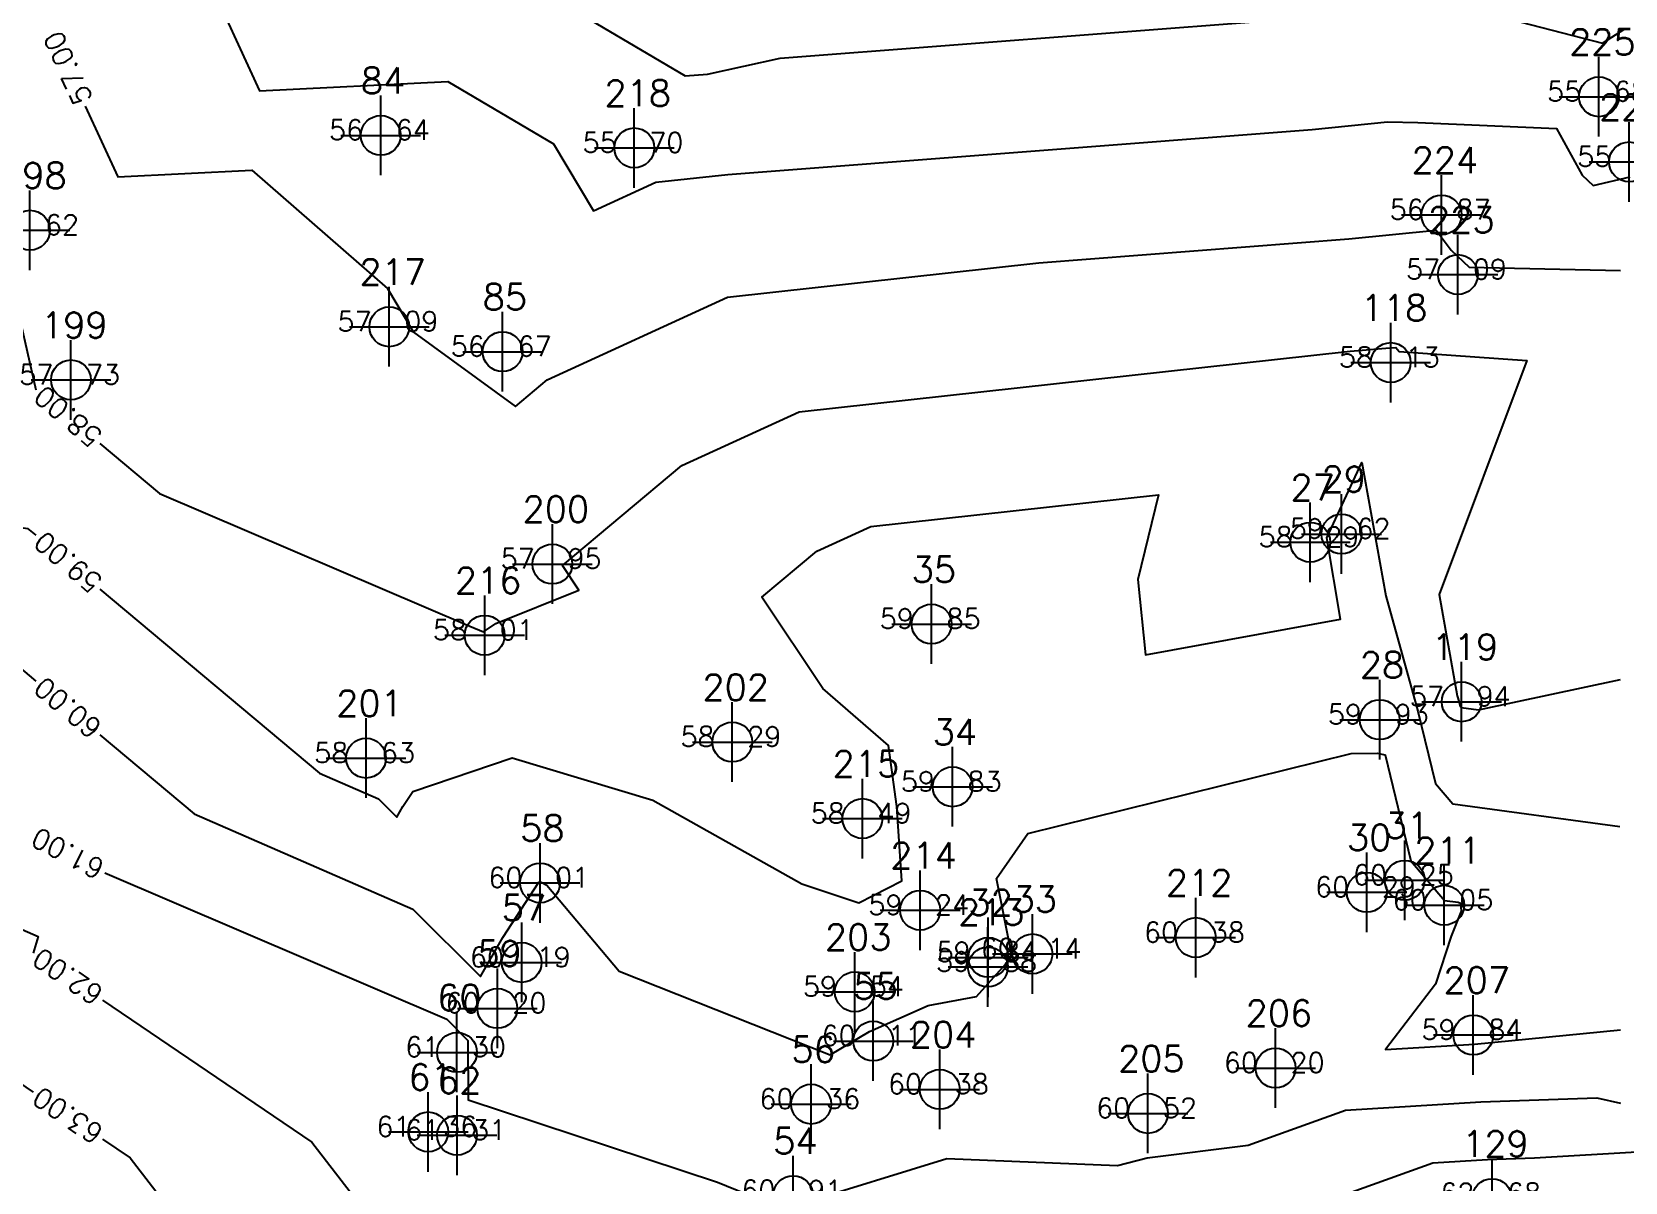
# Model space of a CAD drawing. Header units: millimetres. Extents: x 1412621 to 1412799, y 4931530 to 4931669.
# Drawn here: x 1412663.1 to 1412703.09, y 4931563.83 to 4931592.71 of the extents above; entities that cross this region are included whole.
import ezdxf
from ezdxf.enums import TextEntityAlignment as Align

# ---------------------------------------------------------------- set-up
doc = ezdxf.new("R2010")
doc.units = ezdxf.units.MM
doc.header["$PDMODE"] = 34
doc.header["$PDSIZE"] = 1
for name, color, linetype in [('CIVIL', 50, 'Continuous'), ('CIVIL-DRAW', 80, 'Continuous'), ('CIVIL-NONAME', 130, 'Continuous'), ('CIVIL-TEXT', 240, 'Continuous'), ('CIVIL-Z', 50, 'Continuous'), ('Tcontours0', 7, 'Continuous'), ('Tcontours1', 7, 'Continuous')]:
    doc.layers.add(name, color=color, linetype=linetype)
doc.styles.add('CIVILCADMAIN', font='TXT.SHX')
doc.styles.get("Standard").update_dxf_attribs({"font": 'arial.ttf'})

# ---------------------------------------------------------------- blocks, each defined once
blk = doc.blocks.new('CIVIL-ZZ')
at = {"layer": 'CIVIL-DRAW'}
blk.add_point((0, 0), dxfattribs=at)
at = {"layer": 'CIVIL-NONAME'}
blk.add_attdef('NAME', text='', height=1.8, dxfattribs=at).set_placement((0, 2.1), align=Align.CENTER)
at = {"layer": 'CIVIL-TEXT', "flags": 8}
blk.add_attdef('TEXT', text='', height=2, dxfattribs=at).set_placement((0.2, -3.3), align=Align.CENTER)
at = {"layer": 'CIVIL-Z'}
blk.add_attdef('Z1', text='', height=1.6, dxfattribs=at).set_placement((-0.75, -0.225), align=Align.RIGHT)
blk.add_attdef('Z2', (0.75, -0.225), '', height=1.6, dxfattribs=at)

msp = doc.modelspace()

# ---------------------------------------------------------------- linework, layer by layer
at = {"layer": 'Tcontours0'}
for points in [[(1412693.083, 4931625.826), (1412693.105, 4931625.688), (1412692.213, 4931623.888), (1412670.17, 4931598.157), (1412672.366, 4931593.378), (1412676.173, 4931593.569), (1412679.499, 4931591.604), (1412680.059, 4931591.646), (1412681.879, 4931592.047), (1412694.306, 4931593.002), (1412695.574, 4931593.129), (1412697.2, 4931593.093), (1412700.486, 4931592.952), (1412702.524, 4931592.418), (1412703.084, 4931592.779)], [(1412661.549, 4931608.266), (1412661.58, 4931608.069), (1412660.309, 4931605.504), (1412649.734, 4931593.161), (1412652.102, 4931588.008), (1412652.432, 4931587.729), (1412656.832, 4931586.069), (1412657.735, 4931585.35), (1412660.234, 4931579.107), (1412660.785, 4931577.509), (1412662.137, 4931577.297), (1412663.195, 4931576.41)], [(1412664.805, 4931575.062), (1412667.176, 4931573.076), (1412672.658, 4931570.684), (1412674.363, 4931568.992), (1412674.918, 4931569.969), (1412675.825, 4931571.364), (1412675.85, 4931571.372), (1412675.885, 4931571.362), (1412676.025, 4931571.283), (1412677.838, 4931569.129), (1412683.141, 4931567.026), (1412684.128, 4931567.61), (1412685.594, 4931568.261), (1412686.806, 4931568.493), (1412687.612, 4931569.382), (1412687.698, 4931569.518), (1412687.31, 4931571.454), (1412688.097, 4931572.584), (1412696.213, 4931574.588), (1412696.868, 4931574.596), (1412697.068, 4931574.557), (1412697.713, 4931571.893), (1412698.56, 4931570.902), (1412698.897, 4931570.857), (1412698.96, 4931570.835), (1412698.973, 4931570.635), (1412698.724, 4931570.006), (1412698.331, 4931568.797), (1412697.074, 4931567.156), (1412699.307, 4931567.293), (1412702.974, 4931567.657)]]:
    msp.add_lwpolyline(points, dxfattribs=at)
at = {"layer": 'Tcontours1'}
for points in [[(1412686.776, 4931622.314), (1412686.8, 4931622.164), (1412685.832, 4931620.211), (1412666.083, 4931597.158), (1412668.811, 4931591.221), (1412673.541, 4931591.458), (1412676.19, 4931589.893), (1412677.198, 4931588.211), (1412678.76, 4931588.929), (1412680.565, 4931589.128), (1412695.233, 4931590.255), (1412697.129, 4931590.445), (1412697.885, 4931590.428), (1412701.371, 4931590.278), (1412702.012, 4931589.108), (1412702.286, 4931588.847), (1412703.222, 4931589.07)], [(1412663.317, 4931605.244), (1412653.821, 4931594.16), (1412656.703, 4931587.889), (1412656.894, 4931587.728), (1412659.445, 4931586.765), (1412659.969, 4931586.348), (1412661.418, 4931582.728), (1412662.237, 4931580.355), (1412662.993, 4931580.236), (1412663.195, 4931580.067)], [(1412663.317, 4931601.472), (1412657.909, 4931595.159), (1412661.304, 4931587.771), (1412661.356, 4931587.726), (1412662.059, 4931587.462), (1412662.203, 4931587.347), (1412662.602, 4931586.35), (1412663.195, 4931583.723)], [(1412648.935, 4931601.243), (1412648.97, 4931601.021), (1412647.547, 4931598.15), (1412641.56, 4931591.162), (1412642.901, 4931588.245), (1412643.507, 4931587.731), (1412651.604, 4931584.677), (1412653.266, 4931583.353), (1412657.866, 4931571.864), (1412657.882, 4931571.818), (1412660.425, 4931571.418), (1412660.883, 4931571.034), (1412663.258, 4931569.998), (1412663.131, 4931569.578)], [(1412664.438, 4931590.843), (1412665.256, 4931589.064), (1412668.623, 4931589.232), (1412672.027, 4931586.262), (1412672.679, 4931585.167), (1412675.236, 4931583.303), (1412676.031, 4931583.967), (1412680.558, 4931586.048), (1412688.378, 4931586.91), (1412696.16, 4931587.508), (1412698.35, 4931587.728), (1412698.725, 4931587.225), (1412699.173, 4931586.797), (1412702.979, 4931586.718)], [(1412664.805, 4931582.375), (1412666.302, 4931581.121), (1412674.094, 4931577.786), (1412674.439, 4931577.641), (1412674.748, 4931577.855), (1412676.829, 4931578.689), (1412676.415, 4931579.306), (1412679.417, 4931581.817), (1412682.356, 4931583.168), (1412696.191, 4931584.692), (1412697.086, 4931584.761), (1412697.339, 4931584.786), (1412697.418, 4931584.68), (1412700.627, 4931584.457), (1412698.425, 4931578.578), (1412698.879, 4931576.039), (1412698.925, 4931575.875), (1412698.95, 4931575.773), (1412698.975, 4931575.744), (1412699.414, 4931575.685), (1412702.973, 4931576.447)], [(1412664.805, 4931578.718), (1412670.323, 4931574.096), (1412671.803, 4931573.45), (1412672.264, 4931572.994), (1412672.414, 4931573.257), (1412672.659, 4931573.634), (1412675.154, 4931574.48), (1412678.689, 4931573.417), (1412682.427, 4931571.316), (1412683.854, 4931570.844), (1412684.932, 4931571.391), (1412684.809, 4931573.26), (1412684.598, 4931574.788), (1412682.957, 4931576.225), (1412681.424, 4931578.513), (1412682.803, 4931579.667), (1412684.154, 4931580.287), (1412691.377, 4931581.083), (1412690.862, 4931578.958), (1412691.05, 4931577.063), (1412695.943, 4931577.965), (1412695.607, 4931580.004), (1412696.486, 4931581.891), (1412697.085, 4931578.546), (1412697.892, 4931575.649), (1412698.331, 4931573.833), (1412698.767, 4931573.323), (1412702.959, 4931572.76)], [(1412664.929, 4931571.591), (1412673.513, 4931567.917), (1412674.046, 4931567.388), (1412674.054, 4931565.896), (1412680.309, 4931563.832), (1412681.975, 4931563.154), (1412682.07, 4931563.184), (1412682.379, 4931563.284), (1412686.068, 4931564.425), (1412690.35, 4931564.25), (1412691.093, 4931564.443), (1412693.627, 4931564.76), (1412696.069, 4931565.638), (1412699.473, 4931565.846), (1412702.38, 4931565.944), (1412702.974, 4931565.816)], [(1412664.869, 4931568.4), (1412670.129, 4931564.835), (1412671.827, 4931562.633), (1412671.968, 4931562.571), (1412678.966, 4931559.484), (1412680.213, 4931558.977), (1412680.362, 4931559.111), (1412681.454, 4931560.524), (1412682.355, 4931560.322), (1412683.199, 4931560.635), (1412684.285, 4931560.989), (1412686.356, 4931561.629), (1412688.76, 4931561.531), (1412691.051, 4931562.127), (1412692.765, 4931562.341), (1412698.261, 4931564.316), (1412699.638, 4931564.4), (1412700.815, 4931564.44), (1412703.526, 4931564.6)], [(1412664.869, 4931564.911), (1412665.57, 4931564.436), (1412666.774, 4931562.875)]]:
    msp.add_lwpolyline(points, dxfattribs=at)
at = {"layer": 'Tcontours1', "elevation": 63}
msp.add_lwpolyline([(1412642.628, 4931597.731), (1412642.665, 4931597.497), (1412641.166, 4931594.474), (1412637.473, 4931590.163), (1412638.3, 4931588.363), (1412639.045, 4931587.732), (1412648.991, 4931583.981), (1412651.032, 4931582.354), (1412655.065, 4931572.281), (1412655.717, 4931571.291), (1412656.379, 4931570.371), (1412658.02, 4931567.422), (1412659.304, 4931567.323), (1412660.728, 4931567.718), (1412663.131, 4931566.09)], dxfattribs=at)

# ---------------------------------------------------------------- block references
at = {"layer": 'CIVIL'}
ref = msp.add_blockref('CIVIL-ZZ', (1412702.433, 4931591.076, 55.68), dxfattribs=dict(at, xscale=0.5, yscale=0.5))
ref.add_attrib('Z2', '68', (1412702.808, 4931590.963, 55.68), dxfattribs={"layer": 'CIVIL-Z', "height": 0.5, "style": 'CIVILCADMAIN'})
ref.add_attrib('Z1', '55', (1412701.133, 4931590.963, 55.68), dxfattribs={"layer": 'CIVIL-Z', "height": 0.5, "style": 'CIVILCADMAIN'})
ref.add_attrib('NAME', '225', (1412701.683, 4931592.126, 55.68), dxfattribs={"layer": 'CIVIL-NONAME', "height": 0.65, "style": 'CIVILCADMAIN'})
ref = msp.add_blockref('CIVIL-ZZ', (1412671.857, 4931590.107, 56.64), dxfattribs=dict(at, xscale=0.5, yscale=0.5))
ref.add_attrib('Z2', '64', (1412672.232, 4931589.995, 56.64), dxfattribs={"layer": 'CIVIL-Z', "height": 0.5, "style": 'CIVILCADMAIN'})
ref.add_attrib('Z1', '56', (1412670.557, 4931589.995, 56.64), dxfattribs={"layer": 'CIVIL-Z', "height": 0.5, "style": 'CIVILCADMAIN'})
ref.add_attrib('NAME', '84', (1412671.357, 4931591.157, 56.64), dxfattribs={"layer": 'CIVIL-NONAME', "height": 0.65, "style": 'CIVILCADMAIN'})
ref = msp.add_blockref('CIVIL-ZZ', (1412678.221, 4931589.793, 55.7), dxfattribs=dict(at, xscale=0.5, yscale=0.5))
ref.add_attrib('Z2', '70', (1412678.596, 4931589.68, 55.7), dxfattribs={"layer": 'CIVIL-Z', "height": 0.5, "style": 'CIVILCADMAIN'})
ref.add_attrib('Z1', '55', (1412676.921, 4931589.68, 55.7), dxfattribs={"layer": 'CIVIL-Z', "height": 0.5, "style": 'CIVILCADMAIN'})
ref.add_attrib('NAME', '218', (1412677.471, 4931590.843, 55.7), dxfattribs={"layer": 'CIVIL-NONAME', "height": 0.65, "style": 'CIVILCADMAIN'})
ref = msp.add_blockref('CIVIL-ZZ', (1412703.189, 4931589.441, 55.71), dxfattribs=dict(at, xscale=0.5, yscale=0.5))
ref.add_attrib('Z2', '71', (1412703.564, 4931589.328, 55.71), dxfattribs={"layer": 'CIVIL-Z', "height": 0.5, "style": 'CIVILCADMAIN'})
ref.add_attrib('Z1', '55', (1412701.889, 4931589.328, 55.71), dxfattribs={"layer": 'CIVIL-Z', "height": 0.5, "style": 'CIVILCADMAIN'})
ref.add_attrib('NAME', '222', (1412702.439, 4931590.491, 55.71), dxfattribs={"layer": 'CIVIL-NONAME', "height": 0.65, "style": 'CIVILCADMAIN'})
ref = msp.add_blockref('CIVIL-ZZ', (1412698.482, 4931588.11, 56.87), dxfattribs=dict(at, xscale=0.5, yscale=0.5))
ref.add_attrib('Z2', '87', (1412698.857, 4931587.997, 56.87), dxfattribs={"layer": 'CIVIL-Z', "height": 0.5, "style": 'CIVILCADMAIN'})
ref.add_attrib('Z1', '56', (1412697.182, 4931587.997, 56.87), dxfattribs={"layer": 'CIVIL-Z', "height": 0.5, "style": 'CIVILCADMAIN'})
ref.add_attrib('NAME', '224', (1412697.732, 4931589.16, 56.87), dxfattribs={"layer": 'CIVIL-NONAME', "height": 0.65, "style": 'CIVILCADMAIN'})
ref = msp.add_blockref('CIVIL-ZZ', (1412663.052, 4931587.726, 57.62), dxfattribs=dict(at, xscale=0.5, yscale=0.5))
ref.add_attrib('Z2', '62', (1412663.427, 4931587.613, 57.62), dxfattribs={"layer": 'CIVIL-Z', "height": 0.5, "style": 'CIVILCADMAIN'})
ref.add_attrib('Z1', '57', (1412661.752, 4931587.613, 57.62), dxfattribs={"layer": 'CIVIL-Z', "height": 0.5, "style": 'CIVILCADMAIN'})
ref.add_attrib('NAME', '198', (1412662.302, 4931588.776, 57.62), dxfattribs={"layer": 'CIVIL-NONAME', "height": 0.65, "style": 'CIVILCADMAIN'})
ref = msp.add_blockref('CIVIL-ZZ', (1412698.893, 4931586.613, 57.09), dxfattribs=dict(at, xscale=0.5, yscale=0.5))
ref.add_attrib('Z2', '09', (1412699.268, 4931586.501, 57.09), dxfattribs={"layer": 'CIVIL-Z', "height": 0.5, "style": 'CIVILCADMAIN'})
ref.add_attrib('Z1', '57', (1412697.593, 4931586.501, 57.09), dxfattribs={"layer": 'CIVIL-Z', "height": 0.5, "style": 'CIVILCADMAIN'})
ref.add_attrib('NAME', '223', (1412698.143, 4931587.663, 57.09), dxfattribs={"layer": 'CIVIL-NONAME', "height": 0.65, "style": 'CIVILCADMAIN'})
ref = msp.add_blockref('CIVIL-ZZ', (1412672.07, 4931585.301, 57.09), dxfattribs=dict(at, xscale=0.5, yscale=0.5))
ref.add_attrib('Z2', '09', (1412672.445, 4931585.189, 57.09), dxfattribs={"layer": 'CIVIL-Z', "height": 0.5, "style": 'CIVILCADMAIN'})
ref.add_attrib('Z1', '57', (1412670.77, 4931585.189, 57.09), dxfattribs={"layer": 'CIVIL-Z', "height": 0.5, "style": 'CIVILCADMAIN'})
ref.add_attrib('NAME', '217', (1412671.32, 4931586.351, 57.09), dxfattribs={"layer": 'CIVIL-NONAME', "height": 0.65, "style": 'CIVILCADMAIN'})
ref = msp.add_blockref('CIVIL-ZZ', (1412674.913, 4931584.677, 56.67), dxfattribs=dict(at, xscale=0.5, yscale=0.5))
ref.add_attrib('Z2', '67', (1412675.288, 4931584.565, 56.67), dxfattribs={"layer": 'CIVIL-Z', "height": 0.5, "style": 'CIVILCADMAIN'})
ref.add_attrib('Z1', '56', (1412673.613, 4931584.565, 56.67), dxfattribs={"layer": 'CIVIL-Z', "height": 0.5, "style": 'CIVILCADMAIN'})
ref.add_attrib('NAME', '85', (1412674.413, 4931585.727, 56.67), dxfattribs={"layer": 'CIVIL-NONAME', "height": 0.65, "style": 'CIVILCADMAIN'})
ref = msp.add_blockref('CIVIL-ZZ', (1412697.207, 4931584.404, 58.13), dxfattribs=dict(at, xscale=0.5, yscale=0.5))
ref.add_attrib('Z2', '13', (1412697.582, 4931584.292, 58.13), dxfattribs={"layer": 'CIVIL-Z', "height": 0.5, "style": 'CIVILCADMAIN'})
ref.add_attrib('Z1', '58', (1412695.907, 4931584.292, 58.13), dxfattribs={"layer": 'CIVIL-Z', "height": 0.5, "style": 'CIVILCADMAIN'})
ref.add_attrib('NAME', '118', (1412696.457, 4931585.454, 58.13), dxfattribs={"layer": 'CIVIL-NONAME', "height": 0.65, "style": 'CIVILCADMAIN'})
ref = msp.add_blockref('CIVIL-ZZ', (1412664.08, 4931583.969, 57.73), dxfattribs=dict(at, xscale=0.5, yscale=0.5))
ref.add_attrib('Z2', '73', (1412664.455, 4931583.856, 57.73), dxfattribs={"layer": 'CIVIL-Z', "height": 0.5, "style": 'CIVILCADMAIN'})
ref.add_attrib('Z1', '57', (1412662.78, 4931583.856, 57.73), dxfattribs={"layer": 'CIVIL-Z', "height": 0.5, "style": 'CIVILCADMAIN'})
ref.add_attrib('NAME', '199', (1412663.33, 4931585.019, 57.73), dxfattribs={"layer": 'CIVIL-NONAME', "height": 0.65, "style": 'CIVILCADMAIN'})
ref = msp.add_blockref('CIVIL-ZZ', (1412695.972, 4931580.1, 59.62), dxfattribs=dict(at, xscale=0.5, yscale=0.5))
ref.add_attrib('Z2', '62', (1412696.347, 4931579.987, 59.62), dxfattribs={"layer": 'CIVIL-Z', "height": 0.5, "style": 'CIVILCADMAIN'})
ref.add_attrib('Z1', '59', (1412694.672, 4931579.987, 59.62), dxfattribs={"layer": 'CIVIL-Z', "height": 0.5, "style": 'CIVILCADMAIN'})
ref.add_attrib('NAME', '29', (1412695.472, 4931581.15, 59.62), dxfattribs={"layer": 'CIVIL-NONAME', "height": 0.65, "style": 'CIVILCADMAIN'})
ref = msp.add_blockref('CIVIL-ZZ', (1412695.189, 4931579.893, 58.29), dxfattribs=dict(at, xscale=0.5, yscale=0.5))
ref.add_attrib('Z2', '29', (1412695.564, 4931579.781, 58.29), dxfattribs={"layer": 'CIVIL-Z', "height": 0.5, "style": 'CIVILCADMAIN'})
ref.add_attrib('Z1', '58', (1412693.889, 4931579.781, 58.29), dxfattribs={"layer": 'CIVIL-Z', "height": 0.5, "style": 'CIVILCADMAIN'})
ref.add_attrib('NAME', '27', (1412694.689, 4931580.943, 58.29), dxfattribs={"layer": 'CIVIL-NONAME', "height": 0.65, "style": 'CIVILCADMAIN'})
ref = msp.add_blockref('CIVIL-ZZ', (1412676.165, 4931579.346, 57.95), dxfattribs=dict(at, xscale=0.5, yscale=0.5))
ref.add_attrib('Z2', '95', (1412676.54, 4931579.234, 57.95), dxfattribs={"layer": 'CIVIL-Z', "height": 0.5, "style": 'CIVILCADMAIN'})
ref.add_attrib('Z1', '57', (1412674.865, 4931579.234, 57.95), dxfattribs={"layer": 'CIVIL-Z', "height": 0.5, "style": 'CIVILCADMAIN'})
ref.add_attrib('NAME', '200', (1412675.415, 4931580.396, 57.95), dxfattribs={"layer": 'CIVIL-NONAME', "height": 0.65, "style": 'CIVILCADMAIN'})
ref = msp.add_blockref('CIVIL-ZZ', (1412685.682, 4931577.839, 59.85), dxfattribs=dict(at, xscale=0.5, yscale=0.5))
ref.add_attrib('Z2', '85', (1412686.057, 4931577.726, 59.85), dxfattribs={"layer": 'CIVIL-Z', "height": 0.5, "style": 'CIVILCADMAIN'})
ref.add_attrib('Z1', '59', (1412684.382, 4931577.726, 59.85), dxfattribs={"layer": 'CIVIL-Z', "height": 0.5, "style": 'CIVILCADMAIN'})
ref.add_attrib('NAME', '35', (1412685.182, 4931578.889, 59.85), dxfattribs={"layer": 'CIVIL-NONAME', "height": 0.65, "style": 'CIVILCADMAIN'})
ref = msp.add_blockref('CIVIL-ZZ', (1412674.465, 4931577.557, 58.01), dxfattribs=dict(at, xscale=0.5, yscale=0.5))
ref.add_attrib('Z2', '01', (1412674.84, 4931577.445, 58.01), dxfattribs={"layer": 'CIVIL-Z', "height": 0.5, "style": 'CIVILCADMAIN'})
ref.add_attrib('Z1', '58', (1412673.165, 4931577.445, 58.01), dxfattribs={"layer": 'CIVIL-Z', "height": 0.5, "style": 'CIVILCADMAIN'})
ref.add_attrib('NAME', '216', (1412673.715, 4931578.607, 58.01), dxfattribs={"layer": 'CIVIL-NONAME', "height": 0.65, "style": 'CIVILCADMAIN'})
ref = msp.add_blockref('CIVIL-ZZ', (1412698.987, 4931575.889, 57.94), dxfattribs=dict(at, xscale=0.5, yscale=0.5))
ref.add_attrib('Z2', '94', (1412699.362, 4931575.776, 57.94), dxfattribs={"layer": 'CIVIL-Z', "height": 0.5, "style": 'CIVILCADMAIN'})
ref.add_attrib('Z1', '57', (1412697.687, 4931575.776, 57.94), dxfattribs={"layer": 'CIVIL-Z', "height": 0.5, "style": 'CIVILCADMAIN'})
ref.add_attrib('NAME', '119', (1412698.237, 4931576.939, 57.94), dxfattribs={"layer": 'CIVIL-NONAME', "height": 0.65, "style": 'CIVILCADMAIN'})
ref = msp.add_blockref('CIVIL-ZZ', (1412696.931, 4931575.439, 59.93), dxfattribs=dict(at, xscale=0.5, yscale=0.5))
ref.add_attrib('Z2', '93', (1412697.306, 4931575.327, 59.93), dxfattribs={"layer": 'CIVIL-Z', "height": 0.5, "style": 'CIVILCADMAIN'})
ref.add_attrib('Z1', '59', (1412695.631, 4931575.327, 59.93), dxfattribs={"layer": 'CIVIL-Z', "height": 0.5, "style": 'CIVILCADMAIN'})
ref.add_attrib('NAME', '28', (1412696.431, 4931576.489, 59.93), dxfattribs={"layer": 'CIVIL-NONAME', "height": 0.65, "style": 'CIVILCADMAIN'})
ref = msp.add_blockref('CIVIL-ZZ', (1412680.68, 4931574.877, 58.29), dxfattribs=dict(at, xscale=0.5, yscale=0.5))
ref.add_attrib('Z2', '29', (1412681.055, 4931574.764, 58.29), dxfattribs={"layer": 'CIVIL-Z', "height": 0.5, "style": 'CIVILCADMAIN'})
ref.add_attrib('Z1', '58', (1412679.38, 4931574.764, 58.29), dxfattribs={"layer": 'CIVIL-Z', "height": 0.5, "style": 'CIVILCADMAIN'})
ref.add_attrib('NAME', '202', (1412679.93, 4931575.927, 58.29), dxfattribs={"layer": 'CIVIL-NONAME', "height": 0.65, "style": 'CIVILCADMAIN'})
ref = msp.add_blockref('CIVIL-ZZ', (1412671.487, 4931574.474, 58.63), dxfattribs=dict(at, xscale=0.5, yscale=0.5))
ref.add_attrib('Z2', '63', (1412671.862, 4931574.361, 58.63), dxfattribs={"layer": 'CIVIL-Z', "height": 0.5, "style": 'CIVILCADMAIN'})
ref.add_attrib('Z1', '58', (1412670.187, 4931574.361, 58.63), dxfattribs={"layer": 'CIVIL-Z', "height": 0.5, "style": 'CIVILCADMAIN'})
ref.add_attrib('NAME', '201', (1412670.737, 4931575.524, 58.63), dxfattribs={"layer": 'CIVIL-NONAME', "height": 0.65, "style": 'CIVILCADMAIN'})
ref = msp.add_blockref('CIVIL-ZZ', (1412686.211, 4931573.754, 59.83), dxfattribs=dict(at, xscale=0.5, yscale=0.5))
ref.add_attrib('Z2', '83', (1412686.586, 4931573.641, 59.83), dxfattribs={"layer": 'CIVIL-Z', "height": 0.5, "style": 'CIVILCADMAIN'})
ref.add_attrib('Z1', '59', (1412684.911, 4931573.641, 59.83), dxfattribs={"layer": 'CIVIL-Z', "height": 0.5, "style": 'CIVILCADMAIN'})
ref.add_attrib('NAME', '34', (1412685.711, 4931574.804, 59.83), dxfattribs={"layer": 'CIVIL-NONAME', "height": 0.65, "style": 'CIVILCADMAIN'})
ref = msp.add_blockref('CIVIL-ZZ', (1412683.947, 4931572.957, 58.49), dxfattribs=dict(at, xscale=0.5, yscale=0.5))
ref.add_attrib('Z2', '49', (1412684.322, 4931572.844, 58.49), dxfattribs={"layer": 'CIVIL-Z', "height": 0.5, "style": 'CIVILCADMAIN'})
ref.add_attrib('Z1', '58', (1412682.647, 4931572.844, 58.49), dxfattribs={"layer": 'CIVIL-Z', "height": 0.5, "style": 'CIVILCADMAIN'})
ref.add_attrib('NAME', '215', (1412683.197, 4931574.007, 58.49), dxfattribs={"layer": 'CIVIL-NONAME', "height": 0.65, "style": 'CIVILCADMAIN'})
ref = msp.add_blockref('CIVIL-ZZ', (1412675.857, 4931571.341, 60.01), dxfattribs=dict(at, xscale=0.5, yscale=0.5))
ref.add_attrib('Z2', '01', (1412676.232, 4931571.229, 60.01), dxfattribs={"layer": 'CIVIL-Z', "height": 0.5, "style": 'CIVILCADMAIN'})
ref.add_attrib('Z1', '60', (1412674.557, 4931571.229, 60.01), dxfattribs={"layer": 'CIVIL-Z', "height": 0.5, "style": 'CIVILCADMAIN'})
ref.add_attrib('NAME', '58', (1412675.357, 4931572.391, 60.01), dxfattribs={"layer": 'CIVIL-NONAME', "height": 0.65, "style": 'CIVILCADMAIN'})
ref = msp.add_blockref('CIVIL-ZZ', (1412697.558, 4931571.408, 60.25), dxfattribs=dict(at, xscale=0.5, yscale=0.5))
ref.add_attrib('Z2', '25', (1412697.933, 4931571.296, 60.25), dxfattribs={"layer": 'CIVIL-Z', "height": 0.5, "style": 'CIVILCADMAIN'})
ref.add_attrib('Z1', '60', (1412696.258, 4931571.296, 60.25), dxfattribs={"layer": 'CIVIL-Z', "height": 0.5, "style": 'CIVILCADMAIN'})
ref.add_attrib('NAME', '31', (1412697.058, 4931572.458, 60.25), dxfattribs={"layer": 'CIVIL-NONAME', "height": 0.65, "style": 'CIVILCADMAIN'})
ref = msp.add_blockref('CIVIL-ZZ', (1412696.608, 4931571.105, 60.29), dxfattribs=dict(at, xscale=0.5, yscale=0.5))
ref.add_attrib('Z2', '29', (1412696.983, 4931570.992, 60.29), dxfattribs={"layer": 'CIVIL-Z', "height": 0.5, "style": 'CIVILCADMAIN'})
ref.add_attrib('Z1', '60', (1412695.308, 4931570.992, 60.29), dxfattribs={"layer": 'CIVIL-Z', "height": 0.5, "style": 'CIVILCADMAIN'})
ref.add_attrib('NAME', '30', (1412696.108, 4931572.155, 60.29), dxfattribs={"layer": 'CIVIL-NONAME', "height": 0.65, "style": 'CIVILCADMAIN'})
ref = msp.add_blockref('CIVIL-ZZ', (1412685.396, 4931570.654, 59.24), dxfattribs=dict(at, xscale=0.5, yscale=0.5))
ref.add_attrib('Z2', '24', (1412685.771, 4931570.542, 59.24), dxfattribs={"layer": 'CIVIL-Z', "height": 0.5, "style": 'CIVILCADMAIN'})
ref.add_attrib('Z1', '59', (1412684.096, 4931570.542, 59.24), dxfattribs={"layer": 'CIVIL-Z', "height": 0.5, "style": 'CIVILCADMAIN'})
ref.add_attrib('NAME', '214', (1412684.646, 4931571.704, 59.24), dxfattribs={"layer": 'CIVIL-NONAME', "height": 0.65, "style": 'CIVILCADMAIN'})
ref = msp.add_blockref('CIVIL-ZZ', (1412698.55, 4931570.781, 60.05), dxfattribs=dict(at, xscale=0.5, yscale=0.5))
ref.add_attrib('Z2', '05', (1412698.925, 4931570.668, 60.05), dxfattribs={"layer": 'CIVIL-Z', "height": 0.5, "style": 'CIVILCADMAIN'})
ref.add_attrib('Z1', '60', (1412697.25, 4931570.668, 60.05), dxfattribs={"layer": 'CIVIL-Z', "height": 0.5, "style": 'CIVILCADMAIN'})
ref.add_attrib('NAME', '211', (1412697.8, 4931571.831, 60.05), dxfattribs={"layer": 'CIVIL-NONAME', "height": 0.65, "style": 'CIVILCADMAIN'})
ref = msp.add_blockref('CIVIL-ZZ', (1412692.314, 4931569.969, 60.38), dxfattribs=dict(at, xscale=0.5, yscale=0.5))
ref.add_attrib('Z2', '38', (1412692.689, 4931569.856, 60.38), dxfattribs={"layer": 'CIVIL-Z', "height": 0.5, "style": 'CIVILCADMAIN'})
ref.add_attrib('Z1', '60', (1412691.014, 4931569.856, 60.38), dxfattribs={"layer": 'CIVIL-Z', "height": 0.5, "style": 'CIVILCADMAIN'})
ref.add_attrib('NAME', '212', (1412691.564, 4931571.019, 60.38), dxfattribs={"layer": 'CIVIL-NONAME', "height": 0.65, "style": 'CIVILCADMAIN'})
ref = msp.add_blockref('CIVIL-ZZ', (1412675.394, 4931569.344, 60.19), dxfattribs=dict(at, xscale=0.5, yscale=0.5))
ref.add_attrib('Z2', '19', (1412675.769, 4931569.231, 60.19), dxfattribs={"layer": 'CIVIL-Z', "height": 0.5, "style": 'CIVILCADMAIN'})
ref.add_attrib('Z1', '60', (1412674.094, 4931569.231, 60.19), dxfattribs={"layer": 'CIVIL-Z', "height": 0.5, "style": 'CIVILCADMAIN'})
ref.add_attrib('NAME', '57', (1412674.894, 4931570.394, 60.19), dxfattribs={"layer": 'CIVIL-NONAME', "height": 0.65, "style": 'CIVILCADMAIN'})
ref = msp.add_blockref('CIVIL-ZZ', (1412687.096, 4931569.231, 59.88), dxfattribs=dict(at, xscale=0.5, yscale=0.5))
ref.add_attrib('Z2', '88', (1412687.471, 4931569.118, 59.88), dxfattribs={"layer": 'CIVIL-Z', "height": 0.5, "style": 'CIVILCADMAIN'})
ref.add_attrib('Z1', '59', (1412685.796, 4931569.118, 59.88), dxfattribs={"layer": 'CIVIL-Z', "height": 0.5, "style": 'CIVILCADMAIN'})
ref.add_attrib('NAME', '213', (1412686.346, 4931570.281, 59.88), dxfattribs={"layer": 'CIVIL-NONAME', "height": 0.65, "style": 'CIVILCADMAIN'})
ref = msp.add_blockref('CIVIL-ZZ', (1412687.107, 4931569.472, 59.84), dxfattribs=dict(at, xscale=0.5, yscale=0.5))
ref.add_attrib('Z2', '84', (1412687.482, 4931569.36, 59.84), dxfattribs={"layer": 'CIVIL-Z', "height": 0.5, "style": 'CIVILCADMAIN'})
ref.add_attrib('Z1', '59', (1412685.807, 4931569.36, 59.84), dxfattribs={"layer": 'CIVIL-Z', "height": 0.5, "style": 'CIVILCADMAIN'})
ref.add_attrib('NAME', '32', (1412686.607, 4931570.522, 59.84), dxfattribs={"layer": 'CIVIL-NONAME', "height": 0.65, "style": 'CIVILCADMAIN'})
ref = msp.add_blockref('CIVIL-ZZ', (1412688.215, 4931569.559, 60.14), dxfattribs=dict(at, xscale=0.5, yscale=0.5))
ref.add_attrib('Z2', '14', (1412688.59, 4931569.446, 60.14), dxfattribs={"layer": 'CIVIL-Z', "height": 0.5, "style": 'CIVILCADMAIN'})
ref.add_attrib('Z1', '60', (1412686.915, 4931569.446, 60.14), dxfattribs={"layer": 'CIVIL-Z', "height": 0.5, "style": 'CIVILCADMAIN'})
ref.add_attrib('NAME', '33', (1412687.715, 4931570.609, 60.14), dxfattribs={"layer": 'CIVIL-NONAME', "height": 0.65, "style": 'CIVILCADMAIN'})
ref = msp.add_blockref('CIVIL-ZZ', (1412683.755, 4931568.607, 59.54), dxfattribs=dict(at, xscale=0.5, yscale=0.5))
ref.add_attrib('Z2', '54', (1412684.13, 4931568.495, 59.54), dxfattribs={"layer": 'CIVIL-Z', "height": 0.5, "style": 'CIVILCADMAIN'})
ref.add_attrib('Z1', '59', (1412682.455, 4931568.495, 59.54), dxfattribs={"layer": 'CIVIL-Z', "height": 0.5, "style": 'CIVILCADMAIN'})
ref.add_attrib('NAME', '203', (1412683.005, 4931569.657, 59.54), dxfattribs={"layer": 'CIVIL-NONAME', "height": 0.65, "style": 'CIVILCADMAIN'})
ref = msp.add_blockref('CIVIL-ZZ', (1412674.783, 4931568.192, 60.2), dxfattribs=dict(at, xscale=0.5, yscale=0.5))
ref.add_attrib('Z2', '20', (1412675.158, 4931568.079, 60.2), dxfattribs={"layer": 'CIVIL-Z', "height": 0.5, "style": 'CIVILCADMAIN'})
ref.add_attrib('Z1', '60', (1412673.483, 4931568.079, 60.2), dxfattribs={"layer": 'CIVIL-Z', "height": 0.5, "style": 'CIVILCADMAIN'})
ref.add_attrib('NAME', '59', (1412674.283, 4931569.242, 60.2), dxfattribs={"layer": 'CIVIL-NONAME', "height": 0.65, "style": 'CIVILCADMAIN'})
ref = msp.add_blockref('CIVIL-ZZ', (1412684.217, 4931567.372, 60.11), dxfattribs=dict(at, xscale=0.5, yscale=0.5))
ref.add_attrib('Z2', '11', (1412684.592, 4931567.259, 60.11), dxfattribs={"layer": 'CIVIL-Z', "height": 0.5, "style": 'CIVILCADMAIN'})
ref.add_attrib('Z1', '60', (1412682.917, 4931567.259, 60.11), dxfattribs={"layer": 'CIVIL-Z', "height": 0.5, "style": 'CIVILCADMAIN'})
ref.add_attrib('NAME', '55', (1412683.717, 4931568.422, 60.11), dxfattribs={"layer": 'CIVIL-NONAME', "height": 0.65, "style": 'CIVILCADMAIN'})
ref = msp.add_blockref('CIVIL-ZZ', (1412699.281, 4931567.524, 59.84), dxfattribs=dict(at, xscale=0.5, yscale=0.5))
ref.add_attrib('Z2', '84', (1412699.656, 4931567.412, 59.84), dxfattribs={"layer": 'CIVIL-Z', "height": 0.5, "style": 'CIVILCADMAIN'})
ref.add_attrib('Z1', '59', (1412697.981, 4931567.412, 59.84), dxfattribs={"layer": 'CIVIL-Z', "height": 0.5, "style": 'CIVILCADMAIN'})
ref.add_attrib('NAME', '207', (1412698.531, 4931568.574, 59.84), dxfattribs={"layer": 'CIVIL-NONAME', "height": 0.65, "style": 'CIVILCADMAIN'})
ref = msp.add_blockref('CIVIL-ZZ', (1412673.77, 4931567.087, 61.3), dxfattribs=dict(at, xscale=0.5, yscale=0.5))
ref.add_attrib('Z2', '30', (1412674.145, 4931566.974, 61.3), dxfattribs={"layer": 'CIVIL-Z', "height": 0.5, "style": 'CIVILCADMAIN'})
ref.add_attrib('Z1', '61', (1412672.47, 4931566.974, 61.3), dxfattribs={"layer": 'CIVIL-Z', "height": 0.5, "style": 'CIVILCADMAIN'})
ref.add_attrib('NAME', '60', (1412673.27, 4931568.137, 61.3), dxfattribs={"layer": 'CIVIL-NONAME', "height": 0.65, "style": 'CIVILCADMAIN'})
ref = msp.add_blockref('CIVIL-ZZ', (1412694.316, 4931566.695, 60.2), dxfattribs=dict(at, xscale=0.5, yscale=0.5))
ref.add_attrib('Z2', '20', (1412694.691, 4931566.582, 60.2), dxfattribs={"layer": 'CIVIL-Z', "height": 0.5, "style": 'CIVILCADMAIN'})
ref.add_attrib('Z1', '60', (1412693.016, 4931566.582, 60.2), dxfattribs={"layer": 'CIVIL-Z', "height": 0.5, "style": 'CIVILCADMAIN'})
ref.add_attrib('NAME', '206', (1412693.566, 4931567.745, 60.2), dxfattribs={"layer": 'CIVIL-NONAME', "height": 0.65, "style": 'CIVILCADMAIN'})
ref = msp.add_blockref('CIVIL-ZZ', (1412685.889, 4931566.158, 60.38), dxfattribs=dict(at, xscale=0.5, yscale=0.5))
ref.add_attrib('Z2', '38', (1412686.264, 4931566.046, 60.38), dxfattribs={"layer": 'CIVIL-Z', "height": 0.5, "style": 'CIVILCADMAIN'})
ref.add_attrib('Z1', '60', (1412684.589, 4931566.046, 60.38), dxfattribs={"layer": 'CIVIL-Z', "height": 0.5, "style": 'CIVILCADMAIN'})
ref.add_attrib('NAME', '204', (1412685.139, 4931567.208, 60.38), dxfattribs={"layer": 'CIVIL-NONAME', "height": 0.65, "style": 'CIVILCADMAIN'})
ref = msp.add_blockref('CIVIL-ZZ', (1412682.66, 4931565.788, 60.36), dxfattribs=dict(at, xscale=0.5, yscale=0.5))
ref.add_attrib('Z2', '36', (1412683.035, 4931565.675, 60.36), dxfattribs={"layer": 'CIVIL-Z', "height": 0.5, "style": 'CIVILCADMAIN'})
ref.add_attrib('Z1', '60', (1412681.36, 4931565.675, 60.36), dxfattribs={"layer": 'CIVIL-Z', "height": 0.5, "style": 'CIVILCADMAIN'})
ref.add_attrib('NAME', '56', (1412682.16, 4931566.838, 60.36), dxfattribs={"layer": 'CIVIL-NONAME', "height": 0.65, "style": 'CIVILCADMAIN'})
ref = msp.add_blockref('CIVIL-ZZ', (1412691.113, 4931565.555, 60.52), dxfattribs=dict(at, xscale=0.5, yscale=0.5))
ref.add_attrib('Z2', '52', (1412691.488, 4931565.442, 60.52), dxfattribs={"layer": 'CIVIL-Z', "height": 0.5, "style": 'CIVILCADMAIN'})
ref.add_attrib('Z1', '60', (1412689.813, 4931565.442, 60.52), dxfattribs={"layer": 'CIVIL-Z', "height": 0.5, "style": 'CIVILCADMAIN'})
ref.add_attrib('NAME', '205', (1412690.363, 4931566.605, 60.52), dxfattribs={"layer": 'CIVIL-NONAME', "height": 0.65, "style": 'CIVILCADMAIN'})
ref = msp.add_blockref('CIVIL-ZZ', (1412673.047, 4931565.091, 61.36), dxfattribs=dict(at, xscale=0.5, yscale=0.5))
ref.add_attrib('Z2', '36', (1412673.422, 4931564.979, 61.36), dxfattribs={"layer": 'CIVIL-Z', "height": 0.5, "style": 'CIVILCADMAIN'})
ref.add_attrib('Z1', '61', (1412671.747, 4931564.979, 61.36), dxfattribs={"layer": 'CIVIL-Z', "height": 0.5, "style": 'CIVILCADMAIN'})
ref.add_attrib('NAME', '61', (1412672.547, 4931566.141, 61.36), dxfattribs={"layer": 'CIVIL-NONAME', "height": 0.65, "style": 'CIVILCADMAIN'})
ref = msp.add_blockref('CIVIL-ZZ', (1412673.771, 4931565.006, 61.31), dxfattribs=dict(at, xscale=0.5, yscale=0.5))
ref.add_attrib('Z2', '31', (1412674.146, 4931564.894, 61.31), dxfattribs={"layer": 'CIVIL-Z', "height": 0.5, "style": 'CIVILCADMAIN'})
ref.add_attrib('Z1', '61', (1412672.471, 4931564.894, 61.31), dxfattribs={"layer": 'CIVIL-Z', "height": 0.5, "style": 'CIVILCADMAIN'})
ref.add_attrib('NAME', '62', (1412673.271, 4931566.056, 61.31), dxfattribs={"layer": 'CIVIL-NONAME', "height": 0.65, "style": 'CIVILCADMAIN'})
ref = msp.add_blockref('CIVIL-ZZ', (1412682.207, 4931563.491, 60.91), dxfattribs=dict(at, xscale=0.5, yscale=0.5))
ref.add_attrib('Z2', '91', (1412682.582, 4931563.378, 60.91), dxfattribs={"layer": 'CIVIL-Z', "height": 0.5, "style": 'CIVILCADMAIN'})
ref.add_attrib('Z1', '60', (1412680.907, 4931563.378, 60.91), dxfattribs={"layer": 'CIVIL-Z', "height": 0.5, "style": 'CIVILCADMAIN'})
ref.add_attrib('NAME', '54', (1412681.707, 4931564.541, 60.91), dxfattribs={"layer": 'CIVIL-NONAME', "height": 0.65, "style": 'CIVILCADMAIN'})
ref = msp.add_blockref('CIVIL-ZZ', (1412699.751, 4931563.417, 62.68), dxfattribs=dict(at, xscale=0.5, yscale=0.5))
ref.add_attrib('Z2', '68', (1412700.126, 4931563.304, 62.68), dxfattribs={"layer": 'CIVIL-Z', "height": 0.5, "style": 'CIVILCADMAIN'})
ref.add_attrib('Z1', '62', (1412698.451, 4931563.304, 62.68), dxfattribs={"layer": 'CIVIL-Z', "height": 0.5, "style": 'CIVILCADMAIN'})
ref.add_attrib('NAME', '129', (1412699.001, 4931564.467, 62.68), dxfattribs={"layer": 'CIVIL-NONAME', "height": 0.65, "style": 'CIVILCADMAIN'})

# ---------------------------------------------------------------- texts
at = {"layer": 'Tcontours0', "style": 'CIVILCADMAIN'}
msp.add_text('60.00', height=0.5, rotation=140.0495, dxfattribs=at).set_placement((1412664, 4931575.736, 60), align=Align.MIDDLE_CENTER)
at = {"layer": 'Tcontours1', "style": 'CIVILCADMAIN'}
for s, rotation, p in [('57.00', 114.6808, (1412664, 4931591.797, 57)), ('58.00', 140.0495, (1412664, 4931583.049, 58)), ('59.00', 140.0495, (1412664, 4931579.392, 59)), ('61.00', 152.2335, (1412664, 4931572.08, 61)), ('62.00', 145.8755, (1412664, 4931568.989, 62)), ('63.00', 145.8755, (1412664, 4931565.5, 63))]:
    msp.add_text(s, height=0.5, rotation=rotation, dxfattribs=at).set_placement(p, align=Align.MIDDLE_CENTER)

doc.saveas('drawing.dxf')
